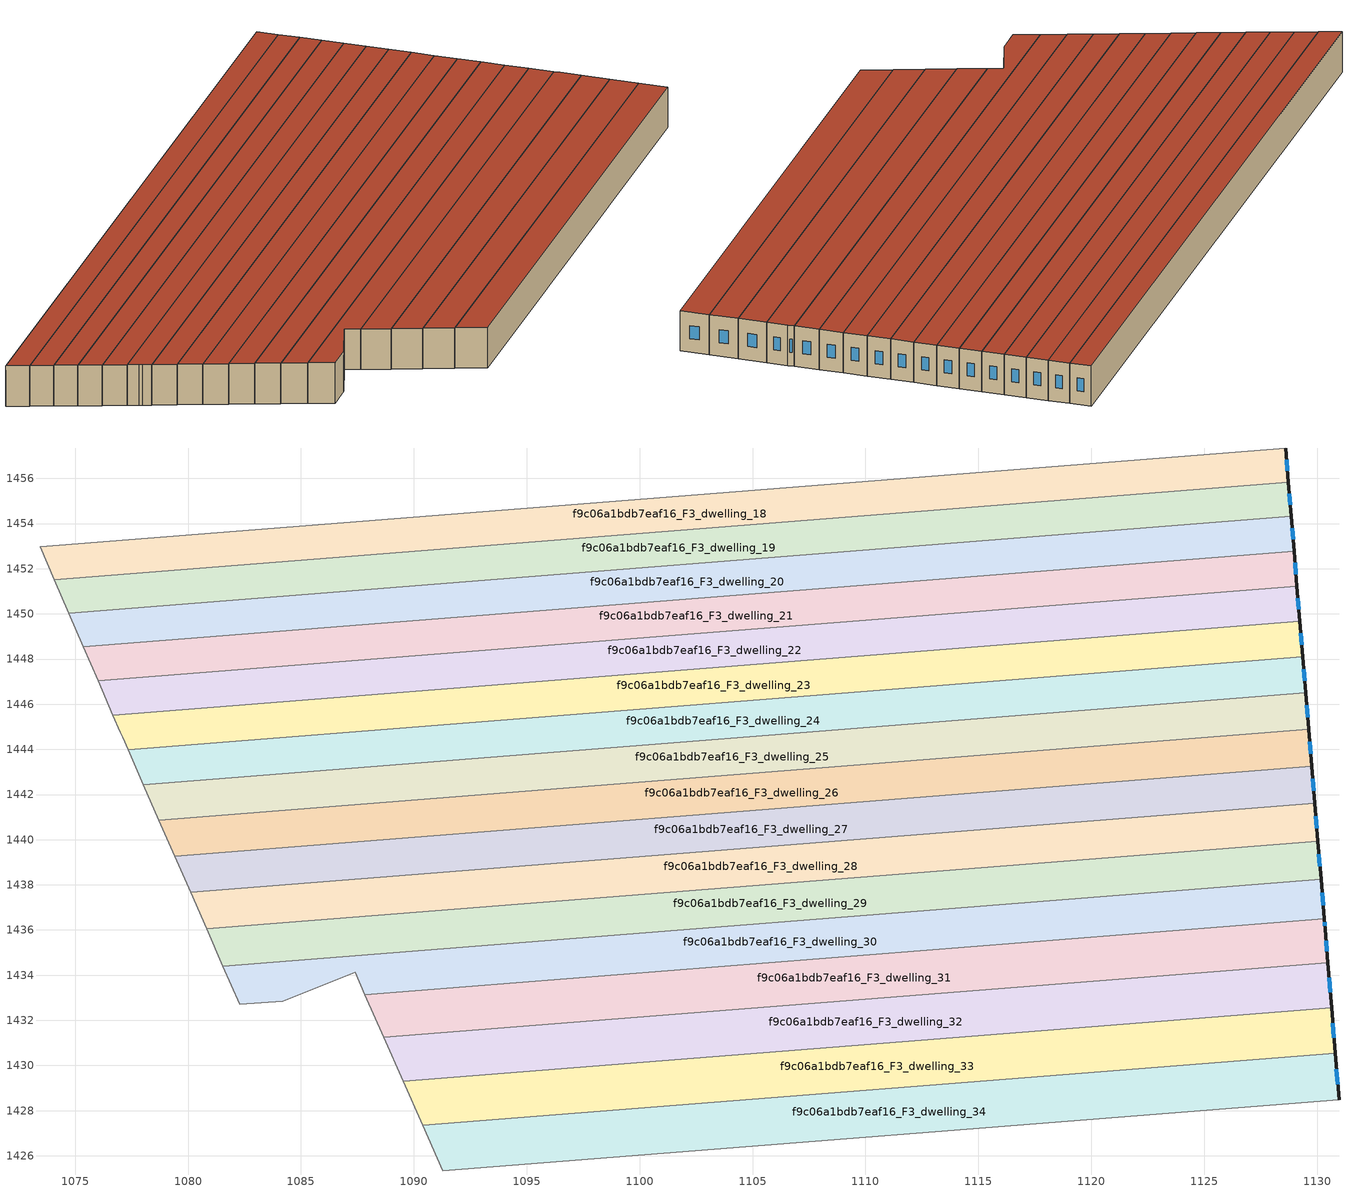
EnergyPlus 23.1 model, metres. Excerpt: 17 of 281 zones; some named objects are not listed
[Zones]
f9c06a1bdb7eaf16_F3_dwelling_18
 floor to f9c06a1bdb7eaf16_F2_dwelling_18 (EU_floor_Construction): 1128.61,1457.33 1128.73,1455.83 1074.08,1451.51 1073.44,1452.97 z9
 wall outside (EU_wall_Construction): 1128.73,1455.83 1128.61,1457.33 z9:12
 wall to f9c06a1bdb7eaf16_F3_dwelling_19 (EU_wall_Construction): 1074.08,1451.51 1128.73,1455.83 z9:12
 wall adiabatic (EU_wall_Construction): 1073.44,1452.97 1074.08,1451.51 z9:12
 wall to f9c06a1bdb7eaf16_F3_dwelling_17 (EU_wall_Construction): 1128.61,1457.33 1073.44,1452.97 z9:12
 window (EU_Window_Construction): 1128.69,1456.34 1128.65,1456.82 z10.02:10.98
 roof outside (EU_roof_Construction): 1128.73,1455.83 1128.61,1457.33 1073.44,1452.97 1074.08,1451.51 z12
f9c06a1bdb7eaf16_F3_dwelling_19
 floor to f9c06a1bdb7eaf16_F2_dwelling_19 (EU_floor_Construction): 1128.73,1455.83 1128.86,1454.31 1074.72,1450.03 1074.08,1451.51 z9
 wall outside (EU_wall_Construction): 1128.86,1454.31 1128.73,1455.83 z9:12
 wall to f9c06a1bdb7eaf16_F3_dwelling_20 (EU_wall_Construction): 1074.72,1450.03 1128.86,1454.31 z9:12
 wall adiabatic (EU_wall_Construction): 1074.08,1451.51 1074.72,1450.03 z9:12
 window (EU_Window_Construction): 1128.81,1454.83 1128.77,1455.32 z10.02:10.98
 roof outside (EU_roof_Construction): 1128.86,1454.31 1128.73,1455.83 1074.08,1451.51 1074.72,1450.03 z12
f9c06a1bdb7eaf16_F3_dwelling_20
 floor to f9c06a1bdb7eaf16_F2_dwelling_20 (EU_floor_Construction): 1128.86,1454.31 1128.98,1452.78 1075.36,1448.54 1074.72,1450.03 z9
 wall outside (EU_wall_Construction): 1128.98,1452.78 1128.86,1454.31 z9:12
 wall to f9c06a1bdb7eaf16_F3_dwelling_21 (EU_wall_Construction): 1075.36,1448.54 1128.98,1452.78 z9:12
 wall adiabatic (EU_wall_Construction): 1074.72,1450.03 1075.36,1448.54 z9:12
 window (EU_Window_Construction): 1128.94,1453.3 1128.9,1453.79 z10.02:10.98
 roof outside (EU_roof_Construction): 1128.98,1452.78 1128.86,1454.31 1074.72,1450.03 1075.36,1448.54 z12
f9c06a1bdb7eaf16_F3_dwelling_21
 floor to f9c06a1bdb7eaf16_F2_dwelling_21 (EU_floor_Construction): 1128.98,1452.78 1129.11,1451.23 1076.02,1447.04 1075.36,1448.54 z9
 wall outside (EU_wall_Construction): 1129.11,1451.23 1128.98,1452.78 z9:12
 wall to f9c06a1bdb7eaf16_F3_dwelling_22 (EU_wall_Construction): 1076.02,1447.04 1129.11,1451.23 z9:12
 wall adiabatic (EU_wall_Construction): 1075.36,1448.54 1076.02,1447.04 z9:12
 window (EU_Window_Construction): 1129.07,1451.76 1129.03,1452.25 z10.02:10.98
 roof outside (EU_roof_Construction): 1129.11,1451.23 1128.98,1452.78 1075.36,1448.54 1076.02,1447.04 z12
f9c06a1bdb7eaf16_F3_dwelling_22
 floor to f9c06a1bdb7eaf16_F2_dwelling_22 (EU_floor_Construction): 1129.11,1451.23 1129.24,1449.67 1076.68,1445.51 1076.02,1447.04 z9
 wall outside (EU_wall_Construction): 1129.24,1449.67 1129.11,1451.23 z9:12
 wall to f9c06a1bdb7eaf16_F3_dwelling_23 (EU_wall_Construction): 1076.68,1445.51 1129.24,1449.67 z9:12
 wall adiabatic (EU_wall_Construction): 1076.02,1447.04 1076.68,1445.51 z9:12
 window (EU_Window_Construction): 1129.19,1450.2 1129.15,1450.7 z10.02:10.98
 roof outside (EU_roof_Construction): 1129.24,1449.67 1129.11,1451.23 1076.02,1447.04 1076.68,1445.51 z12
f9c06a1bdb7eaf16_F3_dwelling_23
 floor to f9c06a1bdb7eaf16_F2_dwelling_23 (EU_floor_Construction): 1129.24,1449.67 1129.37,1448.09 1077.34,1443.98 1077.1,1444.54 1077.01,1444.75 1076.68,1445.51 z9
 wall outside (EU_wall_Construction): 1129.37,1448.09 1129.24,1449.67 z9:12
 wall to f9c06a1bdb7eaf16_F3_dwelling_24 (EU_wall_Construction): 1077.34,1443.98 1129.37,1448.09 z9:12
 wall adiabatic (EU_wall_Construction): 1076.68,1445.51 1077.01,1444.75 1077.1,1444.54 1077.34,1443.98 z9:12
 window (EU_Window_Construction): 1129.32,1448.63 1129.28,1449.13 z10.02:10.98
 roof outside (EU_roof_Construction): 1129.37,1448.09 1129.24,1449.67 1076.68,1445.51 1077.01,1444.75 1077.1,1444.54 1077.34,1443.98 z12
f9c06a1bdb7eaf16_F3_dwelling_24
 floor to f9c06a1bdb7eaf16_F2_dwelling_24 (EU_floor_Construction): 1129.37,1448.09 1129.5,1446.5 1078.03,1442.42 1077.34,1443.98 z9
 wall outside (EU_wall_Construction): 1129.5,1446.5 1129.37,1448.09 z9:12
 wall to f9c06a1bdb7eaf16_F3_dwelling_25 (EU_wall_Construction): 1078.03,1442.42 1129.5,1446.5 z9:12
 wall adiabatic (EU_wall_Construction): 1077.34,1443.98 1078.03,1442.42 z9:12
 window (EU_Window_Construction): 1129.45,1447.04 1129.41,1447.55 z10.02:10.98
 roof outside (EU_roof_Construction): 1129.5,1446.5 1129.37,1448.09 1077.34,1443.98 1078.03,1442.42 z12
f9c06a1bdb7eaf16_F3_dwelling_25
 floor to f9c06a1bdb7eaf16_F2_dwelling_25 (EU_floor_Construction): 1129.5,1446.5 1129.63,1444.88 1078.71,1440.86 1078.03,1442.42 z9
 wall outside (EU_wall_Construction): 1129.63,1444.88 1129.5,1446.5 z9:12
 wall to f9c06a1bdb7eaf16_F3_dwelling_26 (EU_wall_Construction): 1078.71,1440.86 1129.63,1444.88 z9:12
 wall adiabatic (EU_wall_Construction): 1078.03,1442.42 1078.71,1440.86 z9:12
 window (EU_Window_Construction): 1129.59,1445.43 1129.54,1445.95 z10.02:10.98
 roof outside (EU_roof_Construction): 1129.63,1444.88 1129.5,1446.5 1078.03,1442.42 1078.71,1440.86 z12
f9c06a1bdb7eaf16_F3_dwelling_26
 floor to f9c06a1bdb7eaf16_F2_dwelling_26 (EU_floor_Construction): 1129.63,1444.88 1129.77,1443.25 1079.41,1439.27 1078.71,1440.86 z9
 wall outside (EU_wall_Construction): 1129.77,1443.25 1129.63,1444.88 z9:12
 wall to f9c06a1bdb7eaf16_F3_dwelling_27 (EU_wall_Construction): 1079.41,1439.27 1129.77,1443.25 z9:12
 wall adiabatic (EU_wall_Construction): 1078.71,1440.86 1079.41,1439.27 z9:12
 window (EU_Window_Construction): 1129.72,1443.81 1129.68,1444.33 z10.02:10.98
 roof outside (EU_roof_Construction): 1129.77,1443.25 1129.63,1444.88 1078.71,1440.86 1079.41,1439.27 z12
f9c06a1bdb7eaf16_F3_dwelling_27
 floor to f9c06a1bdb7eaf16_F2_dwelling_27 (EU_floor_Construction): 1129.77,1443.25 1129.9,1441.6 1080.11,1437.67 1079.41,1439.27 z9
 wall outside (EU_wall_Construction): 1129.9,1441.6 1129.77,1443.25 z9:12
 wall to f9c06a1bdb7eaf16_F3_dwelling_28 (EU_wall_Construction): 1080.11,1437.67 1129.9,1441.6 z9:12
 wall adiabatic (EU_wall_Construction): 1079.41,1439.27 1080.11,1437.67 z9:12
 window (EU_Window_Construction): 1129.85,1442.17 1129.81,1442.69 z10.02:10.98
 roof outside (EU_roof_Construction): 1129.9,1441.6 1129.77,1443.25 1079.41,1439.27 1080.11,1437.67 z12
f9c06a1bdb7eaf16_F3_dwelling_28
 floor to f9c06a1bdb7eaf16_F2_dwelling_28 (EU_floor_Construction): 1129.9,1441.6 1130.04,1439.94 1080.83,1436.04 1080.11,1437.67 z9
 wall outside (EU_wall_Construction): 1130.04,1439.94 1129.9,1441.6 z9:12
 wall to f9c06a1bdb7eaf16_F3_dwelling_29 (EU_wall_Construction): 1080.83,1436.04 1130.04,1439.94 z9:12
 wall adiabatic (EU_wall_Construction): 1080.11,1437.67 1080.83,1436.04 z9:12
 window (EU_Window_Construction): 1129.99,1440.5 1129.95,1441.04 z10.02:10.98
 roof outside (EU_roof_Construction): 1130.04,1439.94 1129.9,1441.6 1080.11,1437.67 1080.83,1436.04 z12
f9c06a1bdb7eaf16_F3_dwelling_29
 floor to f9c06a1bdb7eaf16_F2_dwelling_29 (EU_floor_Construction): 1130.04,1439.94 1130.18,1438.25 1081.55,1434.4 1080.83,1436.04 z9
 wall outside (EU_wall_Construction): 1130.18,1438.25 1130.04,1439.94 z9:12
 wall to f9c06a1bdb7eaf16_F3_dwelling_30 (EU_wall_Construction): 1081.55,1434.4 1130.18,1438.25 z9:12
 wall adiabatic (EU_wall_Construction): 1080.83,1436.04 1081.55,1434.4 z9:12
 window (EU_Window_Construction): 1130.13,1438.82 1130.09,1439.36 z10.02:10.98
 roof outside (EU_roof_Construction): 1130.18,1438.25 1130.04,1439.94 1080.83,1436.04 1081.55,1434.4 z12
f9c06a1bdb7eaf16_F3_dwelling_30
 floor to f9c06a1bdb7eaf16_F2_dwelling_30 (EU_floor_Construction): 1130.18,1438.25 1130.32,1436.5 1087.83,1433.14 1087.4,1434.13 1084.2,1432.86 1082.29,1432.7 1081.55,1434.4 z9
 wall outside (EU_wall_Construction): 1130.32,1436.5 1130.18,1438.25 z9:12
 wall adiabatic (EU_wall_Construction): 1081.55,1434.4 1082.29,1432.7 1084.2,1432.86 1087.4,1434.13 1087.83,1433.14 z9:12
 wall to f9c06a1bdb7eaf16_F3_dwelling_31 (EU_wall_Construction): 1087.83,1433.14 1130.32,1436.5 z9:12
 window (EU_Window_Construction): 1130.27,1437.1 1130.23,1437.65 z10.02:10.98
 roof outside (EU_roof_Construction): 1130.32,1436.5 1130.18,1438.25 1081.55,1434.4 1082.29,1432.7 1084.2,1432.86 1087.4,1434.13 1087.83,1433.14 z12
f9c06a1bdb7eaf16_F3_dwelling_31
 floor to f9c06a1bdb7eaf16_F2_dwelling_31 (EU_floor_Construction): 1130.32,1436.5 1130.36,1436.03 1130.48,1434.55 1088.67,1431.25 1087.83,1433.14 z9
 wall outside (EU_wall_Construction): 1130.48,1434.55 1130.36,1436.03 1130.32,1436.5 z9:12
 wall to f9c06a1bdb7eaf16_F3_dwelling_32 (EU_wall_Construction): 1088.67,1431.25 1130.48,1434.55 z9:12
 wall adiabatic (EU_wall_Construction): 1087.83,1433.14 1088.67,1431.25 z9:12
 window (EU_Window_Construction): 1130.44,1435.06 1130.4,1435.53 / 1130.35,1436.19 1130.33,1436.34 z10.02:10.98
 roof outside (EU_roof_Construction): 1130.48,1434.55 1130.36,1436.03 1130.32,1436.5 1087.83,1433.14 1088.67,1431.25 z12
f9c06a1bdb7eaf16_F3_dwelling_32
 floor to f9c06a1bdb7eaf16_F2_dwelling_32 (EU_floor_Construction): 1130.48,1434.55 1130.64,1432.56 1089.53,1429.31 1088.67,1431.25 z9
 wall outside (EU_wall_Construction): 1130.64,1432.56 1130.48,1434.55 z9:12
 wall to f9c06a1bdb7eaf16_F3_dwelling_33 (EU_wall_Construction): 1089.53,1429.31 1130.64,1432.56 z9:12
 wall adiabatic (EU_wall_Construction): 1088.67,1431.25 1089.53,1429.31 z9:12
 window (EU_Window_Construction): 1130.59,1433.24 1130.53,1433.88 z10.02:10.98
 roof outside (EU_roof_Construction): 1130.64,1432.56 1130.48,1434.55 1088.67,1431.25 1089.53,1429.31 z12
f9c06a1bdb7eaf16_F3_dwelling_33
 floor to f9c06a1bdb7eaf16_F2_dwelling_33 (EU_floor_Construction): 1130.64,1432.56 1130.81,1430.54 1090.4,1427.34 1089.53,1429.31 z9
 wall outside (EU_wall_Construction): 1130.81,1430.54 1130.64,1432.56 z9:12
 wall to f9c06a1bdb7eaf16_F3_dwelling_34 (EU_wall_Construction): 1090.4,1427.34 1130.81,1430.54 z9:12
 wall adiabatic (EU_wall_Construction): 1089.53,1429.31 1090.4,1427.34 z9:12
 window (EU_Window_Construction): 1130.75,1431.23 1130.7,1431.87 z10.02:10.98
 roof outside (EU_roof_Construction): 1130.81,1430.54 1130.64,1432.56 1089.53,1429.31 1090.4,1427.34 z12
f9c06a1bdb7eaf16_F3_dwelling_34
 floor to f9c06a1bdb7eaf16_F2_dwelling_34 (EU_floor_Construction): 1130.81,1430.54 1130.97,1428.47 1091.29,1425.34 1090.4,1427.34 z9
 wall outside (EU_wall_Construction): 1130.97,1428.47 1130.81,1430.54 z9:12
 wall to f9c06a1bdb7eaf16_F3_dwelling_35 (EU_wall_Construction): 1091.29,1425.34 1130.97,1428.47 z9:12
 wall adiabatic (EU_wall_Construction): 1090.4,1427.34 1091.29,1425.34 z9:12
 window (EU_Window_Construction): 1130.92,1429.18 1130.86,1429.84 z10.02:10.98
 roof outside (EU_roof_Construction): 1130.97,1428.47 1130.81,1430.54 1090.4,1427.34 1091.29,1425.34 z12
[Building]
EU S2 Campaign: North Axis=0; Terrain=City; Solar Distribution=FullExterior
[Site:Location]
Vienna: Latitude=48; Longitude=16.5; Time Zone=1; Elevation=183
[SizingPeriod:WeatherFileDays]
AnnualSizingPeriod: Begin Month=1; Begin Day of Month=1; End Month=12; End Day of Month=31; Day of Week for Start Day=Monday; Use Weather File Daylight Saving Period=No; Use Weather File Rain and Snow Indicators=No
[MATERIAL]
EU_InternalMass_Material: Roughness=MediumRough; Thickness=0.1; Conductivity=1; Density=1800; Specific Heat=900; Thermal Absorptance=0.9; Solar Absorptance=0.7; Visible Absorptance=0.7
[MATERIAL:NOMASS] Roughness=MediumRough; Thermal Absorptance=0.9; Solar Absorptance=0.7; Visible Absorptance=0.7
Name | Thermal Resistance
EU_wall_NoMass | 0.942466
EU_roof_NoMass | 0.551687
EU_floor_NoMass | 0.66527
[WINDOWMATERIAL:SIMPLEGLAZINGSYSTEM]
EU_Window_SimpleGlazing: UFactor=2.03367; Solar Heat Gain Coefficient=0.65; Visible Transmittance=0.65
[CONSTRUCTION]
EU_wall_Construction: EU_wall_NoMass
EU_roof_Construction: EU_roof_NoMass
EU_floor_Construction: EU_floor_NoMass
EU_Window_Construction: EU_Window_SimpleGlazing
EU_InternalMass_Construction: EU_InternalMass_Material
[ZONE] Type=1; Multiplier=1; Ceiling Height=autocalculate; Floor Area=autocalculate; Part of Total Floor Area=Yes
Name | Volume
f9c06a1bdb7eaf16_F3_dwelling_18 | 249.301
f9c06a1bdb7eaf16_F3_dwelling_19 | 249.386
f9c06a1bdb7eaf16_F3_dwelling_20 | 249.234
f9c06a1bdb7eaf16_F3_dwelling_21 | 249.272
f9c06a1bdb7eaf16_F3_dwelling_22 | 249.322
f9c06a1bdb7eaf16_F3_dwelling_23 | 249.299
f9c06a1bdb7eaf16_F3_dwelling_24 | 249.42
f9c06a1bdb7eaf16_F3_dwelling_25 | 249.261
f9c06a1bdb7eaf16_F3_dwelling_26 | 249.248
f9c06a1bdb7eaf16_F3_dwelling_27; f9c06a1bdb7eaf16_F3_dwelling_33 | 249.305
f9c06a1bdb7eaf16_F3_dwelling_28 | 249.263
f9c06a1bdb7eaf16_F3_dwelling_29 | 249.415
f9c06a1bdb7eaf16_F3_dwelling_30 | 249.188
f9c06a1bdb7eaf16_F3_dwelling_31 | 247.744
f9c06a1bdb7eaf16_F3_dwelling_32 | 249.347
f9c06a1bdb7eaf16_F3_dwelling_34 | 249.296
[INTERNALMASS] Construction=EU_InternalMass_Construction
Name | Zone or ZoneList | Surface Area
f9c06a1bdb7eaf16_F3_dwelling_18_EU_InternalMass | f9c06a1bdb7eaf16_F3_dwelling_18 | 83.1003
f9c06a1bdb7eaf16_F3_dwelling_19_EU_InternalMass | f9c06a1bdb7eaf16_F3_dwelling_19 | 83.1285
f9c06a1bdb7eaf16_F3_dwelling_20_EU_InternalMass | f9c06a1bdb7eaf16_F3_dwelling_20 | 83.0783
f9c06a1bdb7eaf16_F3_dwelling_21_EU_InternalMass | f9c06a1bdb7eaf16_F3_dwelling_21 | 83.0907
f9c06a1bdb7eaf16_F3_dwelling_22_EU_InternalMass | f9c06a1bdb7eaf16_F3_dwelling_22 | 83.1069
f9c06a1bdb7eaf16_F3_dwelling_23_EU_InternalMass | f9c06a1bdb7eaf16_F3_dwelling_23 | 83.0997
f9c06a1bdb7eaf16_F3_dwelling_24_EU_InternalMass | f9c06a1bdb7eaf16_F3_dwelling_24 | 83.14
f9c06a1bdb7eaf16_F3_dwelling_25_EU_InternalMass | f9c06a1bdb7eaf16_F3_dwelling_25 | 83.0868
f9c06a1bdb7eaf16_F3_dwelling_26_EU_InternalMass | f9c06a1bdb7eaf16_F3_dwelling_26 | 83.0827
f9c06a1bdb7eaf16_F3_dwelling_27_EU_InternalMass | f9c06a1bdb7eaf16_F3_dwelling_27 | 83.1018
f9c06a1bdb7eaf16_F3_dwelling_28_EU_InternalMass | f9c06a1bdb7eaf16_F3_dwelling_28 | 83.0877
f9c06a1bdb7eaf16_F3_dwelling_29_EU_InternalMass | f9c06a1bdb7eaf16_F3_dwelling_29 | 83.138
f9c06a1bdb7eaf16_F3_dwelling_30_EU_InternalMass | f9c06a1bdb7eaf16_F3_dwelling_30 | 83.0623
f9c06a1bdb7eaf16_F3_dwelling_31_EU_InternalMass | f9c06a1bdb7eaf16_F3_dwelling_31 | 82.5815
f9c06a1bdb7eaf16_F3_dwelling_32_EU_InternalMass | f9c06a1bdb7eaf16_F3_dwelling_32 | 83.1156
f9c06a1bdb7eaf16_F3_dwelling_33_EU_InternalMass | f9c06a1bdb7eaf16_F3_dwelling_33 | 83.102
f9c06a1bdb7eaf16_F3_dwelling_34_EU_InternalMass | f9c06a1bdb7eaf16_F3_dwelling_34 | 83.0988
[OTHEREQUIPMENT] Fuel Type=Electricity; Design Level Calculation Method=Watts/Area; Power per Zone Floor Area=1; Fraction Latent=0; Fraction Radiant=0; Fraction Lost=0; Carbon Dioxide Generation Rate=0; EndUse Subcategory=EU_Step8_InternalGains
Name | Zone or ZoneList or Space or SpaceList | Schedule
EU_Step8_InternalGain_f9c06a1bdb7eaf16_F3_dwelling_18_f000 | f9c06a1bdb7eaf16_F3_dwelling_18 | EU_Step8_GainSchedule_f9c06a1bdb7eaf16_F3_dwelling_18_f000
EU_Step8_InternalGain_f9c06a1bdb7eaf16_F3_dwelling_19_f000 | f9c06a1bdb7eaf16_F3_dwelling_19 | EU_Step8_GainSchedule_f9c06a1bdb7eaf16_F3_dwelling_19_f000
EU_Step8_InternalGain_f9c06a1bdb7eaf16_F3_dwelling_20_f000 | f9c06a1bdb7eaf16_F3_dwelling_20 | EU_Step8_GainSchedule_f9c06a1bdb7eaf16_F3_dwelling_20_f000
EU_Step8_InternalGain_f9c06a1bdb7eaf16_F3_dwelling_21_f000 | f9c06a1bdb7eaf16_F3_dwelling_21 | EU_Step8_GainSchedule_f9c06a1bdb7eaf16_F3_dwelling_21_f000
EU_Step8_InternalGain_f9c06a1bdb7eaf16_F3_dwelling_22_f000 | f9c06a1bdb7eaf16_F3_dwelling_22 | EU_Step8_GainSchedule_f9c06a1bdb7eaf16_F3_dwelling_22_f000
EU_Step8_InternalGain_f9c06a1bdb7eaf16_F3_dwelling_23_f000 | f9c06a1bdb7eaf16_F3_dwelling_23 | EU_Step8_GainSchedule_f9c06a1bdb7eaf16_F3_dwelling_23_f000
EU_Step8_InternalGain_f9c06a1bdb7eaf16_F3_dwelling_24_f000 | f9c06a1bdb7eaf16_F3_dwelling_24 | EU_Step8_GainSchedule_f9c06a1bdb7eaf16_F3_dwelling_24_f000
EU_Step8_InternalGain_f9c06a1bdb7eaf16_F3_dwelling_25_f000 | f9c06a1bdb7eaf16_F3_dwelling_25 | EU_Step8_GainSchedule_f9c06a1bdb7eaf16_F3_dwelling_25_f000
EU_Step8_InternalGain_f9c06a1bdb7eaf16_F3_dwelling_26_f000 | f9c06a1bdb7eaf16_F3_dwelling_26 | EU_Step8_GainSchedule_f9c06a1bdb7eaf16_F3_dwelling_26_f000
EU_Step8_InternalGain_f9c06a1bdb7eaf16_F3_dwelling_27_f000 | f9c06a1bdb7eaf16_F3_dwelling_27 | EU_Step8_GainSchedule_f9c06a1bdb7eaf16_F3_dwelling_27_f000
EU_Step8_InternalGain_f9c06a1bdb7eaf16_F3_dwelling_28_f000 | f9c06a1bdb7eaf16_F3_dwelling_28 | EU_Step8_GainSchedule_f9c06a1bdb7eaf16_F3_dwelling_28_f000
EU_Step8_InternalGain_f9c06a1bdb7eaf16_F3_dwelling_29_f000 | f9c06a1bdb7eaf16_F3_dwelling_29 | EU_Step8_GainSchedule_f9c06a1bdb7eaf16_F3_dwelling_29_f000
EU_Step8_InternalGain_f9c06a1bdb7eaf16_F3_dwelling_30_f000 | f9c06a1bdb7eaf16_F3_dwelling_30 | EU_Step8_GainSchedule_f9c06a1bdb7eaf16_F3_dwelling_30_f000
EU_Step8_InternalGain_f9c06a1bdb7eaf16_F3_dwelling_31_f000 | f9c06a1bdb7eaf16_F3_dwelling_31 | EU_Step8_GainSchedule_f9c06a1bdb7eaf16_F3_dwelling_31_f000
EU_Step8_InternalGain_f9c06a1bdb7eaf16_F3_dwelling_32_f000 | f9c06a1bdb7eaf16_F3_dwelling_32 | EU_Step8_GainSchedule_f9c06a1bdb7eaf16_F3_dwelling_32_f000
EU_Step8_InternalGain_f9c06a1bdb7eaf16_F3_dwelling_33_f000 | f9c06a1bdb7eaf16_F3_dwelling_33 | EU_Step8_GainSchedule_f9c06a1bdb7eaf16_F3_dwelling_33_f000
EU_Step8_InternalGain_f9c06a1bdb7eaf16_F3_dwelling_34_f000 | f9c06a1bdb7eaf16_F3_dwelling_34 | EU_Step8_GainSchedule_f9c06a1bdb7eaf16_F3_dwelling_34_f000
[ZONEVENTILATION:DESIGNFLOWRATE] Schedule=EU_AlwaysOn; Design Flow Rate Calculation Method=AirChanges/Hour; Air Changes per Hour=0.530523; Ventilation Type=Natural; Fan Pressure Rise=0; Fan Total Efficiency=1; Constant Term Coefficient=1; Temperature Term Coefficient=0; Velocity Term Coefficient=0; Velocity Squared Term Coefficient=0; Minimum Indoor Temperature=-100; Maximum Indoor Temperature=100; Delta Temperature=-100; Minimum Outdoor Temperature=-100; Maximum Outdoor Temperature=100; Maximum Wind Speed=40
Name | Zone or ZoneList or Space or SpaceList
EU_ConstantAir_f9c06a1bdb7eaf16_F3_dwelling_18 | f9c06a1bdb7eaf16_F3_dwelling_18
EU_ConstantAir_f9c06a1bdb7eaf16_F3_dwelling_19 | f9c06a1bdb7eaf16_F3_dwelling_19
EU_ConstantAir_f9c06a1bdb7eaf16_F3_dwelling_20 | f9c06a1bdb7eaf16_F3_dwelling_20
EU_ConstantAir_f9c06a1bdb7eaf16_F3_dwelling_21 | f9c06a1bdb7eaf16_F3_dwelling_21
EU_ConstantAir_f9c06a1bdb7eaf16_F3_dwelling_22 | f9c06a1bdb7eaf16_F3_dwelling_22
EU_ConstantAir_f9c06a1bdb7eaf16_F3_dwelling_23 | f9c06a1bdb7eaf16_F3_dwelling_23
EU_ConstantAir_f9c06a1bdb7eaf16_F3_dwelling_24 | f9c06a1bdb7eaf16_F3_dwelling_24
EU_ConstantAir_f9c06a1bdb7eaf16_F3_dwelling_25 | f9c06a1bdb7eaf16_F3_dwelling_25
EU_ConstantAir_f9c06a1bdb7eaf16_F3_dwelling_26 | f9c06a1bdb7eaf16_F3_dwelling_26
EU_ConstantAir_f9c06a1bdb7eaf16_F3_dwelling_27 | f9c06a1bdb7eaf16_F3_dwelling_27
EU_ConstantAir_f9c06a1bdb7eaf16_F3_dwelling_28 | f9c06a1bdb7eaf16_F3_dwelling_28
EU_ConstantAir_f9c06a1bdb7eaf16_F3_dwelling_29 | f9c06a1bdb7eaf16_F3_dwelling_29
EU_ConstantAir_f9c06a1bdb7eaf16_F3_dwelling_30 | f9c06a1bdb7eaf16_F3_dwelling_30
EU_ConstantAir_f9c06a1bdb7eaf16_F3_dwelling_31 | f9c06a1bdb7eaf16_F3_dwelling_31
EU_ConstantAir_f9c06a1bdb7eaf16_F3_dwelling_32 | f9c06a1bdb7eaf16_F3_dwelling_32
EU_ConstantAir_f9c06a1bdb7eaf16_F3_dwelling_33 | f9c06a1bdb7eaf16_F3_dwelling_33
EU_ConstantAir_f9c06a1bdb7eaf16_F3_dwelling_34 | f9c06a1bdb7eaf16_F3_dwelling_34
[HVACTEMPLATE:ZONE:IDEALLOADSAIRSYSTEM] System Availability Schedule=EU_AlwaysOn; Maximum Heating Supply Air Temperature=50; Minimum Cooling Supply Air Temperature=13; Maximum Heating Supply Air Humidity Ratio=0.0156; Minimum Cooling Supply Air Humidity Ratio=0.0077; Heating Limit=NoLimit; Cooling Limit=NoLimit; Heating Availability Schedule=EU_AlwaysOn; Cooling Availability Schedule=EU_CoolingOff; Dehumidification Control Type=ConstantSensibleHeatRatio; Cooling Sensible Heat Ratio=0.7; Dehumidification Setpoint=60; Humidification Control Type=None; Humidification Setpoint=30; Outdoor Air Method=None; Outdoor Air Flow Rate per Person=0.00944; Outdoor Air Flow Rate per Zone Floor Area=0; Outdoor Air Flow Rate per Zone=0; Demand Controlled Ventilation Type=None; Outdoor Air Economizer Type=NoEconomizer; Heat Recovery Type=None; Sensible Heat Recovery Effectiveness=0.7; Latent Heat Recovery Effectiveness=0.65
Name | Template Thermostat
f9c06a1bdb7eaf16_F3_dwelling_18 | EU_HeatOnly_f9c06a1bdb7eaf16_F3_dwelling_18
f9c06a1bdb7eaf16_F3_dwelling_19 | EU_HeatOnly_f9c06a1bdb7eaf16_F3_dwelling_19
f9c06a1bdb7eaf16_F3_dwelling_20 | EU_HeatOnly_f9c06a1bdb7eaf16_F3_dwelling_20
f9c06a1bdb7eaf16_F3_dwelling_21 | EU_HeatOnly_f9c06a1bdb7eaf16_F3_dwelling_21
f9c06a1bdb7eaf16_F3_dwelling_22 | EU_HeatOnly_f9c06a1bdb7eaf16_F3_dwelling_22
f9c06a1bdb7eaf16_F3_dwelling_23 | EU_HeatOnly_f9c06a1bdb7eaf16_F3_dwelling_23
f9c06a1bdb7eaf16_F3_dwelling_24 | EU_HeatOnly_f9c06a1bdb7eaf16_F3_dwelling_24
f9c06a1bdb7eaf16_F3_dwelling_25 | EU_HeatOnly_f9c06a1bdb7eaf16_F3_dwelling_25
f9c06a1bdb7eaf16_F3_dwelling_26 | EU_HeatOnly_f9c06a1bdb7eaf16_F3_dwelling_26
f9c06a1bdb7eaf16_F3_dwelling_27 | EU_HeatOnly_f9c06a1bdb7eaf16_F3_dwelling_27
f9c06a1bdb7eaf16_F3_dwelling_28 | EU_HeatOnly_f9c06a1bdb7eaf16_F3_dwelling_28
f9c06a1bdb7eaf16_F3_dwelling_29 | EU_HeatOnly_f9c06a1bdb7eaf16_F3_dwelling_29
f9c06a1bdb7eaf16_F3_dwelling_30 | EU_HeatOnly_f9c06a1bdb7eaf16_F3_dwelling_30
f9c06a1bdb7eaf16_F3_dwelling_31 | EU_HeatOnly_f9c06a1bdb7eaf16_F3_dwelling_31
f9c06a1bdb7eaf16_F3_dwelling_32 | EU_HeatOnly_f9c06a1bdb7eaf16_F3_dwelling_32
f9c06a1bdb7eaf16_F3_dwelling_33 | EU_HeatOnly_f9c06a1bdb7eaf16_F3_dwelling_33
f9c06a1bdb7eaf16_F3_dwelling_34 | EU_HeatOnly_f9c06a1bdb7eaf16_F3_dwelling_34
[SIZING:ZONE] Zone Cooling Design Supply Air Temperature Input Method=SupplyAirTemperature; Zone Cooling Design Supply Air Temperature=13; Zone Heating Design Supply Air Temperature Input Method=SupplyAirTemperature; Zone Heating Design Supply Air Temperature=50; Zone Cooling Design Supply Air Humidity Ratio=0.008; Zone Heating Design Supply Air Humidity Ratio=0.008; Cooling Design Air Flow Method=DesignDay; Cooling Design Air Flow Rate=0; Cooling Minimum Air Flow per Zone Floor Area=0.000762; Cooling Minimum Air Flow=0; Cooling Minimum Air Flow Fraction=0.2; Heating Design Air Flow Method=DesignDay; Heating Design Air Flow Rate=0; Heating Maximum Air Flow per Zone Floor Area=0.002032; Heating Maximum Air Flow=0.141576; Heating Maximum Air Flow Fraction=0.3; Account for Dedicated Outdoor Air System=No; Dedicated Outdoor Air System Control Strategy=NeutralSupplyAir; Dedicated Outdoor Air Low Setpoint Temperature for Design=autosize; Dedicated Outdoor Air High Setpoint Temperature for Design=autosize; Zone Load Sizing Method=Sensible Load Only No Latent Load; Zone Latent Cooling Design Supply Air Humidity Ratio Input Method=HumidityRatioDifference; Zone Cooling Design Supply Air Humidity Ratio Difference=0.005; Zone Latent Heating Design Supply Air Humidity Ratio Input Method=HumidityRatioDifference; Zone Humidification Design Supply Air Humidity Ratio Difference=0.005
f9c06a1bdb7eaf16_F3_dwelling_18; f9c06a1bdb7eaf16_F3_dwelling_19; f9c06a1bdb7eaf16_F3_dwelling_20; f9c06a1bdb7eaf16_F3_dwelling_21; f9c06a1bdb7eaf16_F3_dwelling_22; f9c06a1bdb7eaf16_F3_dwelling_23; f9c06a1bdb7eaf16_F3_dwelling_24; f9c06a1bdb7eaf16_F3_dwelling_25; f9c06a1bdb7eaf16_F3_dwelling_26; f9c06a1bdb7eaf16_F3_dwelling_27; f9c06a1bdb7eaf16_F3_dwelling_28; f9c06a1bdb7eaf16_F3_dwelling_29; f9c06a1bdb7eaf16_F3_dwelling_30; f9c06a1bdb7eaf16_F3_dwelling_31; f9c06a1bdb7eaf16_F3_dwelling_32; f9c06a1bdb7eaf16_F3_dwelling_33; f9c06a1bdb7eaf16_F3_dwelling_34
[SCHEDULE:CONSTANT]
Name | Hourly Value
EU_AlwaysOn | 1
EU_CoolingOff | 0
[SCHEDULE:FILE] Column Number=1; Rows to Skip at Top=0; Number of Hours of Data=8760; Column Separator=Comma; Interpolate to Timestep=No; Minutes per Item=60; Adjust Schedule for Daylight Savings=Yes
Name | File
EU_Step8_GainSchedule_f9c06a1bdb7eaf16_F3_dwelling_18_f000 | ../../schedules/f9c06a1bdb7eaf16/f9c06a1bdb7eaf16_F3_dwelling_18_f000_gain.csv
EU_Step8_GainSchedule_f9c06a1bdb7eaf16_F3_dwelling_19_f000 | ../../schedules/f9c06a1bdb7eaf16/f9c06a1bdb7eaf16_F3_dwelling_19_f000_gain.csv
EU_Step8_GainSchedule_f9c06a1bdb7eaf16_F3_dwelling_20_f000 | ../../schedules/f9c06a1bdb7eaf16/f9c06a1bdb7eaf16_F3_dwelling_20_f000_gain.csv
EU_Step8_GainSchedule_f9c06a1bdb7eaf16_F3_dwelling_21_f000 | ../../schedules/f9c06a1bdb7eaf16/f9c06a1bdb7eaf16_F3_dwelling_21_f000_gain.csv
EU_Step8_GainSchedule_f9c06a1bdb7eaf16_F3_dwelling_22_f000 | ../../schedules/f9c06a1bdb7eaf16/f9c06a1bdb7eaf16_F3_dwelling_22_f000_gain.csv
EU_Step8_GainSchedule_f9c06a1bdb7eaf16_F3_dwelling_23_f000 | ../../schedules/f9c06a1bdb7eaf16/f9c06a1bdb7eaf16_F3_dwelling_23_f000_gain.csv
EU_Step8_GainSchedule_f9c06a1bdb7eaf16_F3_dwelling_24_f000 | ../../schedules/f9c06a1bdb7eaf16/f9c06a1bdb7eaf16_F3_dwelling_24_f000_gain.csv
EU_Step8_GainSchedule_f9c06a1bdb7eaf16_F3_dwelling_25_f000 | ../../schedules/f9c06a1bdb7eaf16/f9c06a1bdb7eaf16_F3_dwelling_25_f000_gain.csv
EU_Step8_GainSchedule_f9c06a1bdb7eaf16_F3_dwelling_26_f000 | ../../schedules/f9c06a1bdb7eaf16/f9c06a1bdb7eaf16_F3_dwelling_26_f000_gain.csv
EU_Step8_GainSchedule_f9c06a1bdb7eaf16_F3_dwelling_27_f000 | ../../schedules/f9c06a1bdb7eaf16/f9c06a1bdb7eaf16_F3_dwelling_27_f000_gain.csv
EU_Step8_GainSchedule_f9c06a1bdb7eaf16_F3_dwelling_28_f000 | ../../schedules/f9c06a1bdb7eaf16/f9c06a1bdb7eaf16_F3_dwelling_28_f000_gain.csv
EU_Step8_GainSchedule_f9c06a1bdb7eaf16_F3_dwelling_29_f000 | ../../schedules/f9c06a1bdb7eaf16/f9c06a1bdb7eaf16_F3_dwelling_29_f000_gain.csv
EU_Step8_GainSchedule_f9c06a1bdb7eaf16_F3_dwelling_30_f000 | ../../schedules/f9c06a1bdb7eaf16/f9c06a1bdb7eaf16_F3_dwelling_30_f000_gain.csv
EU_Step8_GainSchedule_f9c06a1bdb7eaf16_F3_dwelling_31_f000 | ../../schedules/f9c06a1bdb7eaf16/f9c06a1bdb7eaf16_F3_dwelling_31_f000_gain.csv
EU_Step8_GainSchedule_f9c06a1bdb7eaf16_F3_dwelling_32_f000 | ../../schedules/f9c06a1bdb7eaf16/f9c06a1bdb7eaf16_F3_dwelling_32_f000_gain.csv
EU_Step8_GainSchedule_f9c06a1bdb7eaf16_F3_dwelling_33_f000 | ../../schedules/f9c06a1bdb7eaf16/f9c06a1bdb7eaf16_F3_dwelling_33_f000_gain.csv
EU_Step8_GainSchedule_f9c06a1bdb7eaf16_F3_dwelling_34_f000 | ../../schedules/f9c06a1bdb7eaf16/f9c06a1bdb7eaf16_F3_dwelling_34_f000_gain.csv
